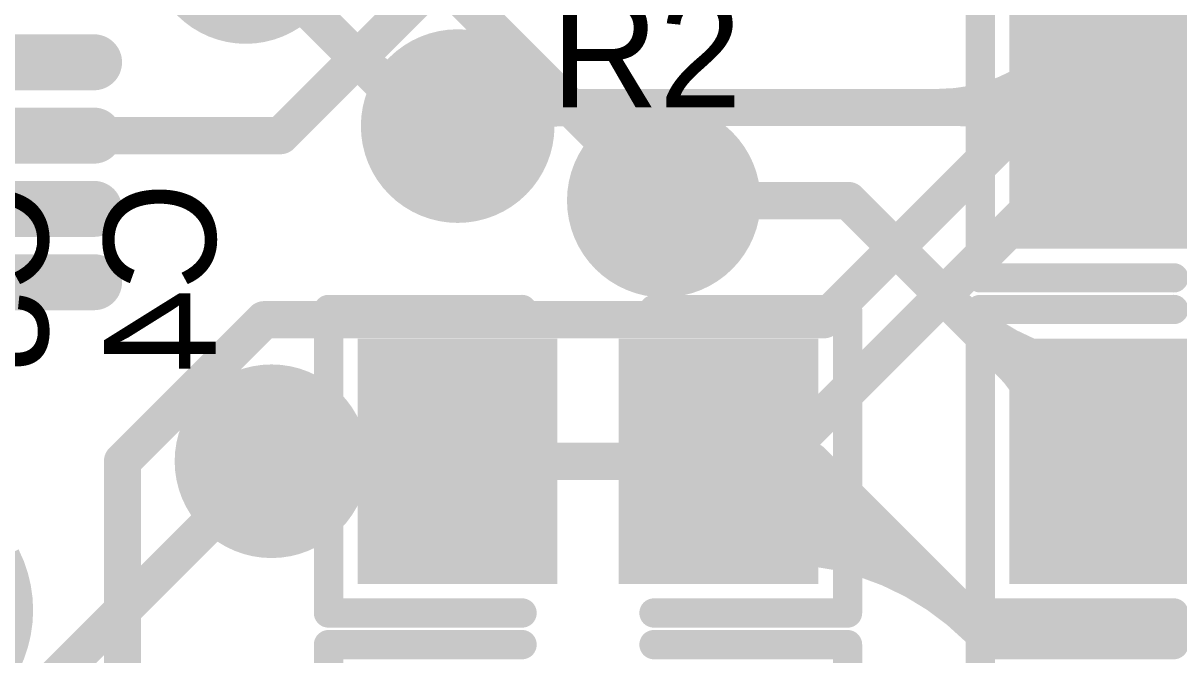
# Model space of a CAD drawing. Header units: millimetres. Extents: x 3.32 to 12.49, y 5.66 to 10.73.
# Drawn here: x 5.4853 to 5.7957, y 5.8967 to 6.0663 of the extents above; entities that cross this region are included whole.
import ezdxf

# ---------------------------------------------------------------- set-up
doc = ezdxf.new("R2010")
doc.units = ezdxf.units.MM
doc.header["$MEASUREMENT"] = 0
for name, color, linetype in [('BottomLayer', 5, 'Continuous'), ('BottomOverlay', 54, 'Continuous'), ('InternalPlane1', 76, 'Continuous'), ('InternalPlane2', 16, 'Continuous'), ('MultiLayer', 9, 'Continuous'), ('TopLayer', 1, 'Continuous'), ('TopOverlay', 2, 'Continuous'), ('TopPaste', 8, 'Continuous'), ('TopSolder', 216, 'Continuous'), ('ViaHoleLayer', 16, 'Continuous')]:
    doc.layers.add(name, color=color, linetype=linetype)

# ---------------------------------------------------------------- blocks, each defined once
blk = doc.blocks.new('0805_R_128')
at = {"layer": 'TopLayer'}
for points in [[(-0.05787, -0.02894), (-0.0122, -0.02894), (-0.05787, 0.02894), (-0.0122, 0.02894)], [(0.0122, -0.02894), (0.05787, -0.02894), (0.0122, 0.02894), (0.05787, 0.02894)]]:
    blk.add_solid(points, dxfattribs=at)
at = {"layer": 'TopOverlay', "const_width": 0.00787}
for points in [[(-0.06968, -0.04075), (-0.06968, 0.04075)], [(-0.06968, 0.04075), (-0.01772, 0.04075)], [(0.01772, 0.04075), (0.06968, 0.04075)], [(0.06968, -0.04075), (0.06968, 0.04075)], [(-0.06968, -0.04075), (-0.01772, -0.04075)], [(0.01772, -0.04075), (0.06968, -0.04075)]]:
    blk.add_lwpolyline(points, dxfattribs=at)
at = {"layer": 'TopOverlay', "const_width": 0.00394}
for points in [[(-0.07165, 0.04075, 1), (-0.06772, 0.04075, 1)], [(-0.07165, 0.04075, 1), (-0.06772, 0.04075, 1)], [(-0.01969, 0.04075, 1), (-0.01575, 0.04075, 1)], [(0.01575, 0.04075, 1), (0.01969, 0.04075, 1)], [(0.06772, 0.04075, 1), (0.07165, 0.04075, 1)], [(0.06772, 0.04075, 1), (0.07165, 0.04075, 1)], [(-0.07165, -0.04075, 1), (-0.06772, -0.04075, 1)], [(-0.07165, -0.04075, 1), (-0.06772, -0.04075, 1)], [(-0.01969, -0.04075, 1), (-0.01575, -0.04075, 1)], [(0.01575, -0.04075, 1), (0.01969, -0.04075, 1)], [(0.06772, -0.04075, 1), (0.07165, -0.04075, 1)], [(0.06772, -0.04075, 1), (0.07165, -0.04075, 1)]]:
    blk.add_lwpolyline(points, format="xyb", close=True, dxfattribs=at)
at = {"layer": 'TopPaste'}
for points in [[(-0.05787, -0.02894), (-0.0122, -0.02894), (-0.05787, 0.02894), (-0.0122, 0.02894)], [(0.0122, -0.02894), (0.05787, -0.02894), (0.0122, 0.02894), (0.05787, 0.02894)]]:
    blk.add_solid(points, dxfattribs=at)
at = {"layer": 'TopSolder'}
for points in [[(-0.06187, -0.03294), (-0.0082, -0.03294), (-0.06187, 0.03294), (-0.0082, 0.03294)], [(0.0082, -0.03294), (0.06187, -0.03294), (0.0082, 0.03294), (0.06187, 0.03294)]]:
    blk.add_solid(points, dxfattribs=at)
blk = doc.blocks.new('0805_R_135')
at = {"layer": 'TopLayer'}
for points in [[(-0.05787, -0.02894), (-0.0122, -0.02894), (-0.05787, 0.02894), (-0.0122, 0.02894)], [(0.0122, -0.02894), (0.05787, -0.02894), (0.0122, 0.02894), (0.05787, 0.02894)]]:
    blk.add_solid(points, dxfattribs=at)
at = {"layer": 'TopOverlay', "const_width": 0.00787}
for points in [[(-0.06968, -0.04075), (-0.06968, 0.04075)], [(-0.06968, 0.04075), (-0.01772, 0.04075)], [(0.01772, 0.04075), (0.06968, 0.04075)], [(0.06968, -0.04075), (0.06968, 0.04075)], [(-0.06968, -0.04075), (-0.01772, -0.04075)], [(0.01772, -0.04075), (0.06968, -0.04075)]]:
    blk.add_lwpolyline(points, dxfattribs=at)
at = {"layer": 'TopOverlay', "const_width": 0.00394}
for points in [[(-0.07165, 0.04075, 1), (-0.06772, 0.04075, 1)], [(-0.07165, 0.04075, 1), (-0.06772, 0.04075, 1)], [(-0.01969, 0.04075, 1), (-0.01575, 0.04075, 1)], [(0.01575, 0.04075, 1), (0.01969, 0.04075, 1)], [(0.06772, 0.04075, 1), (0.07165, 0.04075, 1)], [(0.06772, 0.04075, 1), (0.07165, 0.04075, 1)], [(-0.07165, -0.04075, 1), (-0.06772, -0.04075, 1)], [(-0.07165, -0.04075, 1), (-0.06772, -0.04075, 1)], [(-0.01969, -0.04075, 1), (-0.01575, -0.04075, 1)], [(0.01575, -0.04075, 1), (0.01969, -0.04075, 1)], [(0.06772, -0.04075, 1), (0.07165, -0.04075, 1)], [(0.06772, -0.04075, 1), (0.07165, -0.04075, 1)]]:
    blk.add_lwpolyline(points, format="xyb", close=True, dxfattribs=at)
at = {"layer": 'TopPaste'}
for points in [[(-0.05787, -0.02894), (-0.0122, -0.02894), (-0.05787, 0.02894), (-0.0122, 0.02894)], [(0.0122, -0.02894), (0.05787, -0.02894), (0.0122, 0.02894), (0.05787, 0.02894)]]:
    blk.add_solid(points, dxfattribs=at)
at = {"layer": 'TopSolder'}
for points in [[(-0.06187, -0.03294), (-0.0082, -0.03294), (-0.06187, 0.03294), (-0.0082, 0.03294)], [(0.0082, -0.03294), (0.06187, -0.03294), (0.0082, 0.03294), (0.06187, 0.03294)]]:
    blk.add_solid(points, dxfattribs=at)
blk = doc.blocks.new('0805_R_136')
at = {"layer": 'TopLayer'}
for points in [[(-0.05787, -0.02894), (-0.0122, -0.02894), (-0.05787, 0.02894), (-0.0122, 0.02894)], [(0.0122, -0.02894), (0.05787, -0.02894), (0.0122, 0.02894), (0.05787, 0.02894)]]:
    blk.add_solid(points, dxfattribs=at)
at = {"layer": 'TopOverlay', "const_width": 0.00787}
for points in [[(-0.06968, -0.04075), (-0.06968, 0.04075)], [(-0.06968, 0.04075), (-0.01772, 0.04075)], [(0.01772, 0.04075), (0.06968, 0.04075)], [(0.06968, -0.04075), (0.06968, 0.04075)], [(-0.06968, -0.04075), (-0.01772, -0.04075)], [(0.01772, -0.04075), (0.06968, -0.04075)]]:
    blk.add_lwpolyline(points, dxfattribs=at)
at = {"layer": 'TopOverlay', "const_width": 0.00394}
for points in [[(-0.07165, 0.04075, 1), (-0.06772, 0.04075, 1)], [(-0.07165, 0.04075, 1), (-0.06772, 0.04075, 1)], [(-0.01969, 0.04075, 1), (-0.01575, 0.04075, 1)], [(0.01575, 0.04075, 1), (0.01969, 0.04075, 1)], [(0.06772, 0.04075, 1), (0.07165, 0.04075, 1)], [(0.06772, 0.04075, 1), (0.07165, 0.04075, 1)], [(-0.07165, -0.04075, 1), (-0.06772, -0.04075, 1)], [(-0.07165, -0.04075, 1), (-0.06772, -0.04075, 1)], [(-0.01969, -0.04075, 1), (-0.01575, -0.04075, 1)], [(0.01575, -0.04075, 1), (0.01969, -0.04075, 1)], [(0.06772, -0.04075, 1), (0.07165, -0.04075, 1)], [(0.06772, -0.04075, 1), (0.07165, -0.04075, 1)]]:
    blk.add_lwpolyline(points, format="xyb", close=True, dxfattribs=at)
at = {"layer": 'TopPaste'}
for points in [[(-0.05787, -0.02894), (-0.0122, -0.02894), (-0.05787, 0.02894), (-0.0122, 0.02894)], [(0.0122, -0.02894), (0.05787, -0.02894), (0.0122, 0.02894), (0.05787, 0.02894)]]:
    blk.add_solid(points, dxfattribs=at)
at = {"layer": 'TopSolder'}
for points in [[(-0.06187, -0.03294), (-0.0082, -0.03294), (-0.06187, 0.03294), (-0.0082, 0.03294)], [(0.0082, -0.03294), (0.06187, -0.03294), (0.0082, 0.03294), (0.06187, 0.03294)]]:
    blk.add_solid(points, dxfattribs=at)
blk = doc.blocks.new('0805_R_146')
at = {"layer": 'TopLayer'}
for points in [[(-0.05787, -0.02894), (-0.0122, -0.02894), (-0.05787, 0.02894), (-0.0122, 0.02894)], [(0.0122, -0.02894), (0.05787, -0.02894), (0.0122, 0.02894), (0.05787, 0.02894)]]:
    blk.add_solid(points, dxfattribs=at)
at = {"layer": 'TopOverlay', "const_width": 0.00787}
for points in [[(-0.06968, 0.04075), (-0.06968, -0.04075)], [(-0.01772, 0.04075), (-0.06968, 0.04075)], [(0.06968, 0.04075), (0.01772, 0.04075)], [(0.06968, 0.04075), (0.06968, -0.04075)], [(-0.01772, -0.04075), (-0.06968, -0.04075)], [(0.06968, -0.04075), (0.01772, -0.04075)]]:
    blk.add_lwpolyline(points, dxfattribs=at)
at = {"layer": 'TopOverlay', "const_width": 0.00394}
for points in [[(-0.07165, 0.04075, 1), (-0.06772, 0.04075, 1)], [(-0.07165, 0.04075, 1), (-0.06772, 0.04075, 1)], [(-0.01969, 0.04075, 1), (-0.01575, 0.04075, 1)], [(0.01575, 0.04075, 1), (0.01969, 0.04075, 1)], [(0.06772, 0.04075, 1), (0.07165, 0.04075, 1)], [(0.06772, 0.04075, 1), (0.07165, 0.04075, 1)], [(-0.07165, -0.04075, 1), (-0.06772, -0.04075, 1)], [(-0.07165, -0.04075, 1), (-0.06772, -0.04075, 1)], [(-0.01969, -0.04075, 1), (-0.01575, -0.04075, 1)], [(0.01575, -0.04075, 1), (0.01969, -0.04075, 1)], [(0.06772, -0.04075, 1), (0.07165, -0.04075, 1)], [(0.06772, -0.04075, 1), (0.07165, -0.04075, 1)]]:
    blk.add_lwpolyline(points, format="xyb", close=True, dxfattribs=at)
at = {"layer": 'TopPaste'}
for points in [[(-0.05787, -0.02894), (-0.0122, -0.02894), (-0.05787, 0.02894), (-0.0122, 0.02894)], [(0.0122, -0.02894), (0.05787, -0.02894), (0.0122, 0.02894), (0.05787, 0.02894)]]:
    blk.add_solid(points, dxfattribs=at)
at = {"layer": 'TopSolder'}
for points in [[(-0.06187, -0.03294), (-0.0082, -0.03294), (-0.06187, 0.03294), (-0.0082, 0.03294)], [(0.0082, -0.03294), (0.06187, -0.03294), (0.0082, 0.03294), (0.06187, 0.03294)]]:
    blk.add_solid(points, dxfattribs=at)
blk = doc.blocks.new('0805_R_147')
at = {"layer": 'TopLayer'}
for points in [[(-0.05787, -0.02894), (-0.0122, -0.02894), (-0.05787, 0.02894), (-0.0122, 0.02894)], [(0.0122, -0.02894), (0.05787, -0.02894), (0.0122, 0.02894), (0.05787, 0.02894)]]:
    blk.add_solid(points, dxfattribs=at)
at = {"layer": 'TopOverlay', "const_width": 0.00787}
for points in [[(-0.06968, -0.04075), (-0.06968, 0.04075)], [(-0.06968, 0.04075), (-0.01772, 0.04075)], [(0.01772, 0.04075), (0.06968, 0.04075)], [(0.06968, -0.04075), (0.06968, 0.04075)], [(-0.06968, -0.04075), (-0.01772, -0.04075)], [(0.01772, -0.04075), (0.06968, -0.04075)]]:
    blk.add_lwpolyline(points, dxfattribs=at)
at = {"layer": 'TopOverlay', "const_width": 0.00394}
for points in [[(-0.07165, 0.04075, 1), (-0.06772, 0.04075, 1)], [(-0.07165, 0.04075, 1), (-0.06772, 0.04075, 1)], [(-0.01969, 0.04075, 1), (-0.01575, 0.04075, 1)], [(0.01575, 0.04075, 1), (0.01969, 0.04075, 1)], [(0.06772, 0.04075, 1), (0.07165, 0.04075, 1)], [(0.06772, 0.04075, 1), (0.07165, 0.04075, 1)], [(-0.07165, -0.04075, 1), (-0.06772, -0.04075, 1)], [(-0.07165, -0.04075, 1), (-0.06772, -0.04075, 1)], [(-0.01969, -0.04075, 1), (-0.01575, -0.04075, 1)], [(0.01575, -0.04075, 1), (0.01969, -0.04075, 1)], [(0.06772, -0.04075, 1), (0.07165, -0.04075, 1)], [(0.06772, -0.04075, 1), (0.07165, -0.04075, 1)]]:
    blk.add_lwpolyline(points, format="xyb", close=True, dxfattribs=at)
at = {"layer": 'TopPaste'}
for points in [[(-0.05787, -0.02894), (-0.0122, -0.02894), (-0.05787, 0.02894), (-0.0122, 0.02894)], [(0.0122, -0.02894), (0.05787, -0.02894), (0.0122, 0.02894), (0.05787, 0.02894)]]:
    blk.add_solid(points, dxfattribs=at)
at = {"layer": 'TopSolder'}
for points in [[(-0.06187, -0.03294), (-0.0082, -0.03294), (-0.06187, 0.03294), (-0.0082, 0.03294)], [(0.0082, -0.03294), (0.06187, -0.03294), (0.0082, 0.03294), (0.06187, 0.03294)]]:
    blk.add_solid(points, dxfattribs=at)
blk = doc.blocks.new('LQFP_48_7_7_05P_162')
at = {"layer": 'TopLayer', "const_width": 0.01102}
for points in [[(-0.18937, 0.10827), (-0.12953, 0.10827)], [(-0.18937, 0.08858), (-0.12953, 0.08858)], [(-0.18937, 0.0689), (-0.12953, 0.0689)], [(-0.18937, 0.04921), (-0.12953, 0.04921)]]:
    blk.add_lwpolyline(points, dxfattribs=at)
at = {"layer": 'TopLayer', "const_width": 0.00551}
for points in [[(-0.19213, 0.10827, 1), (-0.18661, 0.10827, 1)], [(-0.19213, 0.08858, 1), (-0.18661, 0.08858, 1)], [(-0.19213, 0.0689, 1), (-0.18661, 0.0689, 1)], [(-0.19213, 0.04921, 1), (-0.18661, 0.04921, 1)]]:
    blk.add_lwpolyline(points, format="xyb", close=True, dxfattribs=at)
at = {"layer": 'TopPaste', "const_width": 0.01102}
for points in [[(-0.18937, 0.10827), (-0.12953, 0.10827)], [(-0.18937, 0.08858), (-0.12953, 0.08858)], [(-0.18937, 0.0689), (-0.12953, 0.0689)], [(-0.18937, 0.04921), (-0.12953, 0.04921)]]:
    blk.add_lwpolyline(points, dxfattribs=at)
at = {"layer": 'TopPaste', "const_width": 0.00551}
for points in [[(-0.19213, 0.10827, 1), (-0.18661, 0.10827, 1)], [(-0.19213, 0.08858, 1), (-0.18661, 0.08858, 1)], [(-0.19213, 0.0689, 1), (-0.18661, 0.0689, 1)], [(-0.19213, 0.04921, 1), (-0.18661, 0.04921, 1)]]:
    blk.add_lwpolyline(points, format="xyb", close=True, dxfattribs=at)
at = {"layer": 'TopSolder', "const_width": 0.01502}
for points in [[(-0.18937, 0.10827), (-0.12953, 0.10827)], [(-0.18937, 0.08858), (-0.12953, 0.08858)], [(-0.18937, 0.0689), (-0.12953, 0.0689)], [(-0.18937, 0.04921), (-0.12953, 0.04921)]]:
    blk.add_lwpolyline(points, dxfattribs=at)
at = {"layer": 'TopSolder', "const_width": 0.00751}
for points in [[(-0.19313, 0.10827, 1), (-0.18561, 0.10827, 1)], [(-0.19313, 0.08858, 1), (-0.18561, 0.08858, 1)], [(-0.19313, 0.0689, 1), (-0.18561, 0.0689, 1)], [(-0.19313, 0.04921, 1), (-0.18561, 0.04921, 1)]]:
    blk.add_lwpolyline(points, format="xyb", close=True, dxfattribs=at)

msp = doc.modelspace()

# ---------------------------------------------------------------- linework, layer by layer
at = {"layer": 'BottomLayer', "const_width": 0.01}
for points in [[(5.5415, 6.13453), (5.65736, 6.01866)], [(5.70036, 5.98666), (5.81401, 6.10031)], [(5.68782, 5.94866), (5.83201, 6.09285)], [(5.5451, 6.08675), (5.59319, 6.03866)], [(5.59319, 6.03866), (5.60201, 6.03866)], [(5.51201, 5.94866), (5.55001, 5.98666)], [(5.55001, 5.98666), (5.70036, 5.98666)], [(5.51201, 5.85866), (5.51201, 5.94866)], [(5.55201, 5.94866), (5.68782, 5.94866)]]:
    msp.add_lwpolyline(points, dxfattribs=at)
for points in [[(5.60201, 6.04566, -0.198912), (5.575, 6.05685)], [(5.65736, 6.02566, -0.198912), (5.64541, 6.03061)], [(5.64541, 6.03061, -0.198912), (5.65036, 6.01866)], [(5.56891, 5.94866, -0.198912), (5.55696, 5.95361)], [(5.55696, 5.94371, -0.198912), (5.56891, 5.94866)]]:
    msp.add_lwpolyline(points, format="xyb", dxfattribs=at)
at = {"layer": 'BottomLayer'}
for points, const_width in [([(5.5725, 6.05685, 1), (5.5775, 6.05685, 1)], 0.005), ([(5.59601, 6.03866, 1), (5.60801, 6.03866, 1)], 0.012), ([(5.59951, 6.04566, 1), (5.60451, 6.04566, 1)], 0.005), ([(5.59069, 6.03866, 1), (5.59569, 6.03866, 1)], 0.005), ([(5.59069, 6.03866, 1), (5.59569, 6.03866, 1)], 0.005), ([(5.59951, 6.03866, 1), (5.60451, 6.03866, 1)], 0.005), ([(5.64291, 6.03061, 1), (5.64791, 6.03061, 1)], 0.005), ([(5.64291, 6.03061, 1), (5.64791, 6.03061, 1)], 0.005), ([(5.65136, 6.01866, 1), (5.66336, 6.01866, 1)], 0.012), ([(5.65486, 6.02566, 1), (5.65986, 6.02566, 1)], 0.005), ([(5.64786, 6.01866, 1), (5.65286, 6.01866, 1)], 0.005), ([(5.65486, 6.01866, 1), (5.65986, 6.01866, 1)], 0.005), ([(5.54751, 5.98666, 1), (5.55251, 5.98666, 1)], 0.005), ([(5.54751, 5.98666, 1), (5.55251, 5.98666, 1)], 0.005), ([(5.69786, 5.98666, 1), (5.70286, 5.98666, 1)], 0.005), ([(5.69786, 5.98666, 1), (5.70286, 5.98666, 1)], 0.005), ([(5.54601, 5.94866, 1), (5.55801, 5.94866, 1)], 0.012), ([(5.55446, 5.95361, 1), (5.55946, 5.95361, 1)], 0.005), ([(5.50951, 5.94866, 1), (5.51451, 5.94866, 1)], 0.005), ([(5.50951, 5.94866, 1), (5.51451, 5.94866, 1)], 0.005), ([(5.54951, 5.94866, 1), (5.55451, 5.94866, 1)], 0.005), ([(5.56641, 5.94866, 1), (5.57141, 5.94866, 1)], 0.005), ([(5.56641, 5.94866, 1), (5.57141, 5.94866, 1)], 0.005), ([(5.68532, 5.94866, 1), (5.69032, 5.94866, 1)], 0.005), ([(5.68532, 5.94866, 1), (5.69032, 5.94866, 1)], 0.005), ([(5.55446, 5.94371, 1), (5.55946, 5.94371, 1)], 0.005)]:
    msp.add_lwpolyline(points, format="xyb", close=True, dxfattribs=dict(at, const_width=const_width))
at = {"layer": 'InternalPlane1', "const_width": 0.026}
for points in [[(5.5321, 6.08675, 1), (5.5581, 6.08675, 1)], [(5.58901, 6.03866, 1), (5.61501, 6.03866, 1)], [(5.64436, 6.01866, 1), (5.67036, 6.01866, 1)], [(5.53901, 5.94866, 1), (5.56501, 5.94866, 1)]]:
    msp.add_lwpolyline(points, format="xyb", close=True, dxfattribs=at)
at = {"layer": 'InternalPlane1', "const_width": 0.01}
msp.add_lwpolyline([(5.47963, 5.92274, -0.240079), (5.47963, 5.89459)], format="xyb", dxfattribs=at)
at = {"layer": 'InternalPlane2', "const_width": 0.026}
for points in [[(5.5321, 6.08675, 1), (5.5581, 6.08675, 1)], [(5.58901, 6.03866, 1), (5.61501, 6.03866, 1)], [(5.64436, 6.01866, 1), (5.67036, 6.01866, 1)], [(5.53901, 5.94866, 1), (5.56501, 5.94866, 1)]]:
    msp.add_lwpolyline(points, format="xyb", close=True, dxfattribs=at)
at = {"layer": 'MultiLayer', "const_width": 0.012}
for points in [[(5.59601, 6.03866, 1), (5.60801, 6.03866, 1)], [(5.65136, 6.01866, 1), (5.66336, 6.01866, 1)], [(5.54601, 5.94866, 1), (5.55801, 5.94866, 1)]]:
    msp.add_lwpolyline(points, format="xyb", close=True, dxfattribs=at)
at = {"layer": 'TopLayer', "const_width": 0.01}
for points in [[(5.55445, 6.0361), (5.59201, 6.07366)], [(5.60201, 6.03866), (5.60701, 6.04366)], [(5.60701, 6.04366), (5.77197, 6.04366)], [(5.77197, 6.04366), (5.77697, 6.03866)], [(5.47445, 6.0361), (5.55445, 6.0361)], [(5.65736, 6.01866), (5.70697, 6.01866)], [(5.70697, 6.01866), (5.77697, 5.94866)], [(5.47701, 5.87366), (5.55201, 5.94866)], [(5.55201, 5.94866), (5.60197, 5.94866)], [(5.66205, 5.94866), (5.67205, 5.94866)], [(5.67205, 5.94866), (5.69701, 5.94866)], [(5.69701, 5.94866), (5.74201, 5.90366)], [(5.74201, 5.90366), (5.84201, 5.90366)]]:
    msp.add_lwpolyline(points, dxfattribs=at)
for points in [[(5.76436, 6.05737, -0.198912), (5.73125, 6.04366)], [(5.60696, 6.03371, -0.198912), (5.63098, 6.04366)], [(5.73657, 6.04366, -0.198912), (5.76436, 6.03215)], [(5.67426, 6.01866, -0.198912), (5.66231, 6.02361)], [(5.66231, 6.01371, -0.198912), (5.67426, 6.01866)], [(5.77697, 5.9726, -0.198912), (5.73611, 5.98952)], [(5.75084, 5.97479, -0.198912), (5.75913, 5.95476)], [(5.77697, 5.9626, -0.198912), (5.75318, 5.97245)], [(5.58936, 5.96127, -0.198912), (5.55891, 5.94866)], [(5.57296, 5.95243, -0.198912), (5.55551, 5.95472)], [(5.67, 5.95455, -0.243238), (5.70098, 5.94469)], [(5.69701, 5.94866, -0.320555), (5.68892, 5.95444)], [(5.56891, 5.94866, -0.198912), (5.55696, 5.95361)], [(5.56463, 5.94713, -0.198912), (5.55807, 5.95216)], [(5.54501, 5.94866, -0.198912), (5.54006, 5.93671)], [(5.55696, 5.94371, -0.198912), (5.56891, 5.94866)], [(5.55807, 5.94516, -0.198912), (5.56463, 5.95019)], [(5.55891, 5.94866, -0.198912), (5.58936, 5.93605)], [(5.68892, 5.94288, -0.320555), (5.69701, 5.94866)], [(5.55551, 5.9426, -0.198912), (5.57296, 5.9449)], [(5.67168, 5.94469, -0.243238), (5.71466, 5.93101)], [(5.54006, 5.93671, -0.198912), (5.55201, 5.94166)], [(5.67337, 5.93484, -0.243238), (5.72833, 5.91734)], [(5.67505, 5.92498, -0.243238), (5.74201, 5.90366)]]:
    msp.add_lwpolyline(points, format="xyb", dxfattribs=at)
at = {"layer": 'TopLayer'}
for points, const_width in [([(5.76186, 6.05737, 1), (5.76686, 6.05737, 1)], 0.005), ([(5.59601, 6.03866, 1), (5.60801, 6.03866, 1)], 0.012), ([(5.60451, 6.04366, 1), (5.60951, 6.04366, 1)], 0.005), ([(5.60451, 6.04366, 1), (5.60951, 6.04366, 1)], 0.005), ([(5.62848, 6.04366, 1), (5.63348, 6.04366, 1)], 0.005), ([(5.72875, 6.04366, 1), (5.73375, 6.04366, 1)], 0.005), ([(5.73407, 6.04366, 1), (5.73907, 6.04366, 1)], 0.005), ([(5.76947, 6.04366, 1), (5.77447, 6.04366, 1)], 0.005), ([(5.76947, 6.04366, 1), (5.77447, 6.04366, 1)], 0.005), ([(5.59951, 6.03866, 1), (5.60451, 6.03866, 1)], 0.005), ([(5.77447, 6.03866, 1), (5.77947, 6.03866, 1)], 0.005), ([(5.55195, 6.0361, 1), (5.55695, 6.0361, 1)], 0.005), ([(5.55195, 6.0361, 1), (5.55695, 6.0361, 1)], 0.005), ([(5.60446, 6.03371, 1), (5.60946, 6.03371, 1)], 0.005), ([(5.76186, 6.03215, 1), (5.76686, 6.03215, 1)], 0.005), ([(5.65136, 6.01866, 1), (5.66336, 6.01866, 1)], 0.012), ([(5.65981, 6.02361, 1), (5.66481, 6.02361, 1)], 0.005), ([(5.65486, 6.01866, 1), (5.65986, 6.01866, 1)], 0.005), ([(5.67176, 6.01866, 1), (5.67676, 6.01866, 1)], 0.005), ([(5.67176, 6.01866, 1), (5.67676, 6.01866, 1)], 0.005), ([(5.70447, 6.01866, 1), (5.70947, 6.01866, 1)], 0.005), ([(5.70447, 6.01866, 1), (5.70947, 6.01866, 1)], 0.005), ([(5.65981, 6.01371, 1), (5.66481, 6.01371, 1)], 0.005), ([(5.73361, 5.98952, 1), (5.73861, 5.98952, 1)], 0.005), ([(5.74834, 5.97479, 1), (5.75334, 5.97479, 1)], 0.005), ([(5.75068, 5.97245, 1), (5.75568, 5.97245, 1)], 0.005), ([(5.77447, 5.9726, 1), (5.77947, 5.9726, 1)], 0.005), ([(5.58686, 5.96127, 1), (5.59186, 5.96127, 1)], 0.005), ([(5.77447, 5.9626, 1), (5.77947, 5.9626, 1)], 0.005), ([(5.54601, 5.94866, 1), (5.55801, 5.94866, 1)], 0.012), ([(5.55301, 5.95472, 1), (5.55801, 5.95472, 1)], 0.005), ([(5.6675, 5.95455, 1), (5.6725, 5.95455, 1)], 0.005), ([(5.68642, 5.95444, 1), (5.69142, 5.95444, 1)], 0.005), ([(5.75663, 5.95476, 1), (5.76163, 5.95476, 1)], 0.005), ([(5.55446, 5.95361, 1), (5.55946, 5.95361, 1)], 0.005), ([(5.55557, 5.95216, 1), (5.56057, 5.95216, 1)], 0.005), ([(5.57046, 5.95243, 1), (5.57546, 5.95243, 1)], 0.005), ([(5.54251, 5.94866, 1), (5.54751, 5.94866, 1)], 0.005), ([(5.54951, 5.94866, 1), (5.55451, 5.94866, 1)], 0.005), ([(5.54951, 5.94866, 1), (5.55451, 5.94866, 1)], 0.005), ([(5.55641, 5.94866, 1), (5.56141, 5.94866, 1)], 0.005), ([(5.55641, 5.94866, 1), (5.56141, 5.94866, 1)], 0.005), ([(5.56213, 5.95019, 1), (5.56713, 5.95019, 1)], 0.005), ([(5.56641, 5.94866, 1), (5.57141, 5.94866, 1)], 0.005), ([(5.56641, 5.94866, 1), (5.57141, 5.94866, 1)], 0.005), ([(5.59947, 5.94866, 1), (5.60447, 5.94866, 1)], 0.005), ([(5.65955, 5.94866, 1), (5.66455, 5.94866, 1)], 0.005), ([(5.66955, 5.94866, 1), (5.67455, 5.94866, 1)], 0.005), ([(5.66955, 5.94866, 1), (5.67455, 5.94866, 1)], 0.005), ([(5.69451, 5.94866, 1), (5.69951, 5.94866, 1)], 0.005), ([(5.69451, 5.94866, 1), (5.69951, 5.94866, 1)], 0.005), ([(5.69451, 5.94866, 1), (5.69951, 5.94866, 1)], 0.005), ([(5.69451, 5.94866, 1), (5.69951, 5.94866, 1)], 0.005), ([(5.77447, 5.94866, 1), (5.77947, 5.94866, 1)], 0.005), ([(5.55557, 5.94516, 1), (5.56057, 5.94516, 1)], 0.005), ([(5.56213, 5.94713, 1), (5.56713, 5.94713, 1)], 0.005), ([(5.57046, 5.9449, 1), (5.57546, 5.9449, 1)], 0.005), ([(5.66918, 5.94469, 1), (5.67418, 5.94469, 1)], 0.005), ([(5.69848, 5.94469, 1), (5.70348, 5.94469, 1)], 0.005), ([(5.54951, 5.94166, 1), (5.55451, 5.94166, 1)], 0.005), ([(5.55301, 5.9426, 1), (5.55801, 5.9426, 1)], 0.005), ([(5.55446, 5.94371, 1), (5.55946, 5.94371, 1)], 0.005), ([(5.68642, 5.94288, 1), (5.69142, 5.94288, 1)], 0.005), ([(5.53756, 5.93671, 1), (5.54256, 5.93671, 1)], 0.005), ([(5.53756, 5.93671, 1), (5.54256, 5.93671, 1)], 0.005), ([(5.58686, 5.93605, 1), (5.59186, 5.93605, 1)], 0.005), ([(5.67087, 5.93484, 1), (5.67587, 5.93484, 1)], 0.005), ([(5.71216, 5.93101, 1), (5.71716, 5.93101, 1)], 0.005), ([(5.67255, 5.92498, 1), (5.67755, 5.92498, 1)], 0.005), ([(5.72583, 5.91734, 1), (5.73083, 5.91734, 1)], 0.005), ([(5.73951, 5.90366, 1), (5.74451, 5.90366, 1)], 0.005), ([(5.73951, 5.90366, 1), (5.74451, 5.90366, 1)], 0.005), ([(5.73951, 5.90366, 1), (5.74451, 5.90366, 1)], 0.005)]:
    msp.add_lwpolyline(points, format="xyb", close=True, dxfattribs=dict(at, const_width=const_width))
at = {"layer": 'ViaHoleLayer', "const_width": 0.006}
for points in [[(5.59901, 6.03866, 1), (5.60501, 6.03866, 1)], [(5.65436, 6.01866, 1), (5.66036, 6.01866, 1)], [(5.54901, 5.94866, 1), (5.55501, 5.94866, 1)]]:
    msp.add_lwpolyline(points, format="xyb", close=True, dxfattribs=at)

# ---------------------------------------------------------------- block references
for name, p, rotation in [('LQFP_48_7_7_05P_162', (5.315, 6.105), 180), ('0805_R_136', (5.81201, 6.03866), 360), ('0805_R_128', (5.63701, 5.94866), 360), ('0805_R_135', (5.81201, 5.94866), 360), ('0805_R_147', (5.63701, 5.85866), 360), ('0805_R_146', (5.81201, 5.85866), 180)]:
    msp.add_blockref(name, p, dxfattribs=dict(rotation=rotation))

# ---------------------------------------------------------------- texts
at = {"layer": 'BottomOverlay', "text_generation_flag": 2}
for s, p in [('C3', (5.49201, 6.02366)), ('C4', (5.53701, 6.02366))]:
    msp.add_text(s, height=0.03, rotation=90, dxfattribs=at).set_placement(p)
at = {"layer": 'TopOverlay'}
msp.add_text('R2', height=0.03, dxfattribs=at).set_placement((5.62701, 6.04366))

doc.saveas('drawing.dxf')
